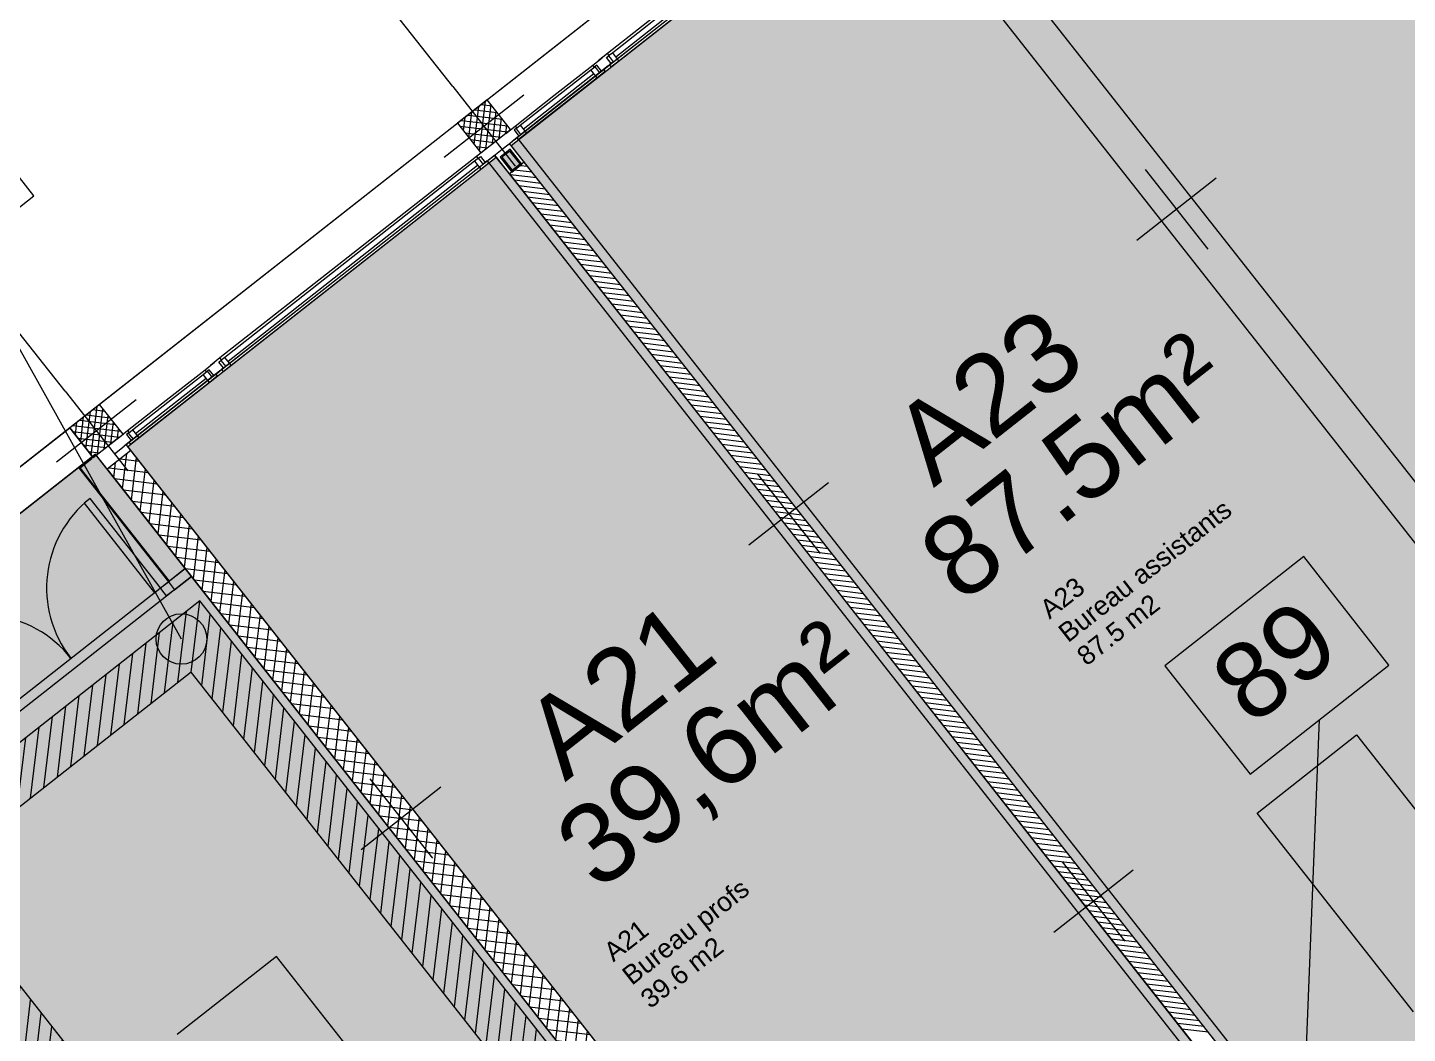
# Model space of a CAD drawing. Header units: metres. Extents: x 2540421 to 2540539, y 1181212 to 1181315.
# Drawn here: x 2540487.03 to 2540497.94, y 1181284.43 to 1181292.39 of the extents above; entities that cross this region are included whole.
import ezdxf
from ezdxf.enums import TextEntityAlignment as Align

# ---------------------------------------------------------------- set-up
doc = ezdxf.new("R2010")
doc.units = ezdxf.units.M
doc.header["$LTSCALE"] = 5080
doc.linetypes.add('STYLE_01', pattern=[0.136032, 0.068016, -0.068016])
doc.layers.get('0').update_dxf_attribs({"lineweight": 20})
doc.layers.add('Axe batim.', color=7, linetype='Continuous')
doc.layers.add('Z2-texte', color=7, linetype='Continuous')
for name, color, linetype, lineweight in [('CLOISONS', 7, 'Continuous', 20), ('coupole', 7, 'Continuous', 20), ('Detection incendie', 7, 'Continuous', 20), ('HEIG-FLOOR', 10, 'Continuous', 20), ('HEIG-PORTES', 130, 'Continuous', 20), ('HEIG-ROOM', 160, 'Continuous', 20), ('L_GENDE', 7, 'Continuous', 20), ('MURS_ET_PILIERS', 7, 'Continuous', 20), ('Surface', 7, 'Continuous', 20), ('TRAITILL_S', 7, 'Continuous', 20), ('TRAME-MUR', 7, 'Continuous', 20), ('Z-contour', 7, 'Continuous', 20), ('Z-couleur', 7, 'Continuous', 20)]:
    doc.layers.add(name, color=color, linetype=linetype, lineweight=lineweight)
doc.styles.add('GENERATED_STYLE_1', font='arial.ttf')
doc.styles.add('Helvetica (bold)', font='arial.ttf', dxfattribs={"height": 150})
doc.styles.get("Standard").update_dxf_attribs({"font": 'arial.ttf', "height": 63})
pattern_1 = [(83.166527, (2540443.393077, 1181174.026504), (-0.04728668, 0.005666615), []), (173.166527, (2540443.393077, 1181174.026504), (-0.005666615, -0.04728668), [])]

# ---------------------------------------------------------------- blocks, each defined once
blk = doc.blocks.new('A23_Bureau assistants_3', base_point=(686.497, 838.337))
at = {"linetype": 'Continuous', "lineweight": 0, "flags": 1}
for tag in ['ROOM_AREA', 'ROOM_PERIM', 'ROOM_WALLS_SURF', 'ROOM_DOORS_SURF', 'ROOM_WINDS_SURF', 'ROOM_BASELEV']:
    blk.add_attdef(tag, text='', height=2, dxfattribs=at).set_placement((686.497, 837.766), align=Align.BOTTOM_LEFT)
at = {"layer": 'Z2-texte', "style": 'GENERATED_STYLE_1'}
for tag, p in [('ROOM_NAME', (686.497, 838.108)), ('ROOM_NUMBER', (686.497, 837.873)), ('ROOM_CALC_AREA', (686.497, 837.637))]:
    blk.add_attdef(tag, text='', height=0.15, dxfattribs=at).set_placement(p, align=Align.BOTTOM_LEFT)
blk = doc.blocks.new('A21_Bureau profs_6', base_point=(682.108, 838.337))
at = {"linetype": 'Continuous', "lineweight": 0, "flags": 1}
for tag in ['ROOM_AREA', 'ROOM_PERIM', 'ROOM_WALLS_SURF', 'ROOM_DOORS_SURF', 'ROOM_WINDS_SURF', 'ROOM_BASELEV', 'ROOM_HEIGHT', 'ROOM_NET_AREA', 'ROOM_REDUCED_AREA', 'ROOM_VOLUME']:
    blk.add_attdef(tag, text='', height=2, dxfattribs=at).set_placement((682.108, 837.766), align=Align.BOTTOM_LEFT)
at = {"layer": 'Z2-texte', "style": 'GENERATED_STYLE_1'}
for tag, p in [('ROOM_NAME', (682.108, 838.108)), ('ROOM_NUMBER', (682.108, 837.873)), ('ROOM_CALC_AREA', (682.108, 837.637))]:
    blk.add_attdef(tag, text='', height=0.15, dxfattribs=at).set_placement(p, align=Align.BOTTOM_LEFT)

msp = doc.modelspace()

# ---------------------------------------------------------------- hatches: boundary and pattern name
at = {"lineweight": 18}
for points in [[(2540490.864, 1181291.263), (2540490.927, 1181291.313), (2540490.846, 1181291.415), (2540490.783, 1181291.366)], [(2540487.536, 1181288.991), (2540487.434, 1181288.911), (2540487.448, 1181288.909), (2540487.542, 1181288.984)]]:
    msp.add_hatch(color=256, dxfattribs=at).paths.add_polyline_path(points, flags=0)
at = {"layer": 'CLOISONS', "lineweight": 18}
msp.add_hatch(color=256, dxfattribs=at).paths.add_polyline_path([(2540487.434, 1181288.911), (2540488.145, 1181288.007), (2540488.153, 1181288.013), (2540487.448, 1181288.909)], flags=0)
at = {"layer": 'Detection incendie', "linetype": 'Continuous', "lineweight": 0}
h = msp.add_hatch(dxfattribs=at)
h.set_pattern_fill('ANSI31', color=2, scale=0.03, angle=38.1665, style=0)
h.set_pattern_definition([(83.166527, (2540446.29578, 1180766.048435), (-0.09457336, 0.01133323), [])])
h.paths.add_polyline_path([(2540485.717, 1181285.752), (2540500.519, 1181266.92), (2540501.421, 1181267.629), (2540502.703, 1181265.998), (2540501.941, 1181265.399), (2540504.054, 1181262.711), (2540512.723, 1181269.524), (2540510.618, 1181272.203), (2540506.507, 1181268.972), (2540505.881, 1181269.77), (2540504.204, 1181268.452), (2540504.795, 1181267.699), (2540504.448, 1181267.426), (2540501.504, 1181271.172), (2540504.606, 1181273.611), (2540502.681, 1181276.061), (2540499.579, 1181273.623), (2540488.393, 1181287.855)])
h.paths.add_polyline_path([(2540486.279, 1181285.685), (2540500.586, 1181267.481), (2540501.488, 1181268.19), (2540503.265, 1181265.93), (2540502.503, 1181265.331), (2540504.122, 1181263.272), (2540512.161, 1181269.591), (2540510.55, 1181271.641), (2540506.44, 1181268.411), (2540505.813, 1181269.208), (2540504.765, 1181268.385), (2540505.357, 1181267.632), (2540504.381, 1181266.864), (2540500.942, 1181271.239), (2540504.045, 1181273.678), (2540502.613, 1181275.499), (2540499.512, 1181273.061), (2540488.325, 1181287.293)], flags=16)
at = {"layer": 'Detection incendie', "linetype": 'Continuous', "lineweight": 20}
msp.add_hatch(color=1, dxfattribs=at).paths.add_polyline_path([(2540488.091, 1181287.43, 1), (2540488.405, 1181287.677, 1)])
at = {"layer": 'TRAME-MUR', "linetype": 'Continuous', "lineweight": 20}
h = msp.add_hatch(dxfattribs=at)
h.set_pattern_fill('ANSI37', color=256, scale=0.015, angle=38.1665, style=0)
h.set_pattern_definition(pattern_1)
h.paths.add_polyline_path([(2540490.617, 1181291.4), (2540490.852, 1181291.585), (2540490.667, 1181291.821), (2540490.431, 1181291.636)], flags=0)
h = msp.add_hatch(dxfattribs=at)
h.set_pattern_fill('ANSI37', color=256, scale=0.015, angle=38.1665, style=0)
h.set_pattern_definition(pattern_1)
h.paths.add_polyline_path([(2540487.601, 1181289.411), (2540487.365, 1181289.226), (2540487.55, 1181288.99), (2540487.786, 1181289.175)])
at = {"layer": 'TRAME-MUR', "lineweight": 18}
h = msp.add_hatch(dxfattribs=at)
h.set_pattern_fill('_BETON_ARME', color=256, angle=38.1665, style=0, pattern_type=2)
h.set_pattern_definition([(83.166527, (2540473.31468, 1180204.51454), (-0.0794316915, 0.0095187237), []), (173.166527, (2540473.31468, 1180204.51454), (0.0095187237, 0.0794316915), [])])
h.paths.add_polyline_path([(2540494.993, 1181279.958), (2540487.849, 1181289.047), (2540487.66, 1181288.898), (2540494.804, 1181279.81)], flags=0)
at = {"layer": 'Z-couleur', "linetype": 'Continuous', "lineweight": 20, "true_color": 0xffd1ff}
for points in [[(2540497.838, 1181282.576), (2540490.855, 1181291.46), (2540493.796, 1181293.771), (2540493.922, 1181293.61), (2540494.056, 1181293.715), (2540493.929, 1181293.876), (2540496.87, 1181296.187), (2540503.853, 1181287.303), (2540503.794, 1181287.257), (2540503.868, 1181287.163), (2540501.037, 1181284.938), (2540500.963, 1181285.032), (2540500.727, 1181284.847), (2540500.802, 1181284.753), (2540500.754, 1181284.715), (2540500.791, 1181284.668), (2540499.533, 1181283.68), (2540499.496, 1181283.727), (2540497.971, 1181282.528), (2540497.897, 1181282.622)], [(2540494.208, 1181280.956), (2540487.824, 1181289.078), (2540490.737, 1181291.367), (2540497.72, 1181282.483), (2540497.661, 1181282.437), (2540497.735, 1181282.343), (2540497.688, 1181282.305), (2540497.725, 1181282.258), (2540497.018, 1181281.702), (2540496.981, 1181281.749), (2540496.894, 1181281.681), (2540496.22, 1181282.538)]]:
    msp.add_hatch(color=7, dxfattribs=at).paths.add_polyline_path(points)
at = {"layer": 'Z-couleur', "linetype": 'Continuous', "lineweight": 20}
h = msp.add_hatch(color=2, dxfattribs=at)
h.paths.add_polyline_path([(2540484.714, 1181286.773), (2540486.203, 1181284.878), (2540486.455, 1181285.076), (2540486.64, 1181284.84), (2540486.404, 1181284.655), (2540486.219, 1181284.891), (2540486.203, 1181284.878), (2540491.765, 1181277.802), (2540492.016, 1181278), (2540492.201, 1181277.764), (2540491.966, 1181277.579), (2540491.78, 1181277.815), (2540491.765, 1181277.802), (2540491.95, 1181277.566), (2540491.895, 1181277.523), (2540494.119, 1181274.693), (2540494.426, 1181274.934), (2540494.611, 1181274.698), (2540494.376, 1181274.512), (2540494.19, 1181274.748), (2540494.175, 1181274.736), (2540495.843, 1181272.613), (2540496.094, 1181272.811), (2540499.617, 1181268.33), (2540499.381, 1181268.144), (2540499.196, 1181268.38), (2540499.313, 1181268.473), (2540496.162, 1181272.482), (2540496.044, 1181272.39), (2540495.859, 1181272.626), (2540495.844, 1181272.612), (2540500.477, 1181266.717), (2540501.421, 1181267.458), (2540502.41, 1181266.2), (2540504.32, 1181267.702), (2540497.028, 1181276.979), (2540497.099, 1181277.035), (2540494.875, 1181279.865), (2540494.804, 1181279.81), (2540487.568, 1181289.016)])
h.paths.add_polyline_path([(2540497.459, 1181273.502), (2540497.695, 1181273.687), (2540501.032, 1181269.442), (2540500.796, 1181269.257)], flags=16)

# ---------------------------------------------------------------- linework, layer by layer
at = {"lineweight": 18}
for p, q in [((2540502.696, 1181301.276), (2540487.601, 1181289.411)), ((2540490.667, 1181291.821), (2540490.431, 1181291.636)), ((2540490.617, 1181291.4), (2540490.852, 1181291.585)), ((2540490.784, 1181291.43), (2540490.863, 1181291.491)), ((2540490.705, 1181291.368), (2540490.784, 1181291.43)), ((2540490.96, 1181291.327), (2540490.842, 1181291.234)), ((2540484.534, 1181287.001), (2540487.365, 1181289.226)), ((2540487.747, 1181289.144), (2540487.668, 1181289.082)), ((2540487.668, 1181289.082), (2540487.718, 1181289.02)), ((2540487.718, 1181289.02), (2540487.796, 1181289.081)), ((2540484.714, 1181286.773), (2540487.544, 1181288.998)), ((2540487.536, 1181288.991), (2540487.434, 1181288.911)), ((2540487.448, 1181288.909), (2540487.542, 1181288.984)), ((2540487.542, 1181288.984), (2540487.536, 1181288.991)), ((2540488.278, 1181288.112), (2540488.145, 1181288.007)), ((2540488.328, 1181288.049), (2540488.278, 1181288.112)), ((2540488.145, 1181288.007), (2540488.153, 1181288.013)), ((2540488.145, 1181288.007), (2540488.194, 1181287.944)), ((2540488.194, 1181287.944), (2540488.328, 1181288.049))]:
    msp.add_line(p, q, dxfattribs=at)
at = {"linetype": 'Continuous', "lineweight": 18}
for p, q in [((2540493.633, 1181293.745), (2540491.659, 1181292.193)), ((2540491.683, 1181292.162), (2540493.657, 1181293.713)), ((2540491.708, 1181292.13), (2540493.682, 1181293.682)), ((2540492.633, 1181292.985), (2540491.619, 1181292.188)), ((2540491.648, 1181292.109), (2540492.683, 1181292.922)), ((2540491.501, 1181292.095), (2540491.576, 1181292.154)), ((2540491.619, 1181292.188), (2540491.544, 1181292.129)), ((2540491.594, 1181292.066), (2540491.648, 1181292.109)), ((2540491.611, 1181292.156), (2540491.631, 1181292.172)), ((2540491.648, 1181292.109), (2540491.611, 1181292.156)), ((2540491.631, 1181292.172), (2540491.619, 1181292.188)), ((2540491.659, 1181292.193), (2540491.627, 1181292.169)), ((2540491.627, 1181292.169), (2540491.639, 1181292.153)), ((2540491.664, 1181292.121), (2540491.633, 1181292.097)), ((2540491.639, 1181292.153), (2540491.664, 1181292.121)), ((2540491.645, 1181292.081), (2540491.708, 1181292.13)), ((2540491.708, 1181292.13), (2540491.659, 1181292.193)), ((2540490.927, 1181291.619), (2540491.486, 1181292.058)), ((2540491.511, 1181292.026), (2540490.952, 1181291.587)), ((2540491.536, 1181291.995), (2540490.977, 1181291.556)), ((2540491.194, 1181291.854), (2540491.501, 1181292.095)), ((2540491.57, 1181292.048), (2540491.244, 1181291.791)), ((2540491.486, 1181292.058), (2540491.518, 1181292.083)), ((2540491.536, 1181291.995), (2540491.486, 1181292.058)), ((2540491.513, 1181292.079), (2540491.501, 1181292.095)), ((2540491.533, 1181292.095), (2540491.513, 1181292.079)), ((2540491.518, 1181292.083), (2540491.53, 1181292.067)), ((2540491.53, 1181292.067), (2540491.555, 1181292.035)), ((2540491.57, 1181292.048), (2540491.533, 1181292.095)), ((2540491.599, 1181292.044), (2540491.536, 1181291.995)), ((2540491.555, 1181292.035), (2540491.586, 1181292.06)), ((2540491.625, 1181292.091), (2540491.57, 1181292.048)), ((2540491.586, 1181292.06), (2540491.599, 1181292.044)), ((2540491.633, 1181292.097), (2540491.645, 1181292.081)), ((2540490.888, 1181291.613), (2540491.194, 1181291.854)), ((2540491.244, 1181291.791), (2540490.917, 1181291.534)), ((2540490.813, 1181291.554), (2540490.888, 1181291.613)), ((2540490.9, 1181291.597), (2540490.88, 1181291.582)), ((2540490.88, 1181291.582), (2540490.917, 1181291.534)), ((2540490.888, 1181291.613), (2540490.9, 1181291.597)), ((2540490.896, 1181291.594), (2540490.927, 1181291.619)), ((2540490.908, 1181291.578), (2540490.896, 1181291.594)), ((2540490.933, 1181291.547), (2540490.908, 1181291.578)), ((2540490.977, 1181291.556), (2540490.914, 1181291.506)), ((2540490.927, 1181291.619), (2540490.977, 1181291.556)), ((2540490.917, 1181291.534), (2540490.863, 1181291.491)), ((2540490.902, 1181291.522), (2540490.933, 1181291.547)), ((2540490.914, 1181291.506), (2540490.902, 1181291.522)), ((2540488.435, 1181289.685), (2540488.509, 1181289.744)), ((2540487.861, 1181289.209), (2540488.42, 1181289.648)), ((2540488.445, 1181289.616), (2540487.886, 1181289.177)), ((2540488.128, 1181289.444), (2540488.435, 1181289.685)), ((2540488.504, 1181289.638), (2540488.178, 1181289.381)), ((2540488.42, 1181289.648), (2540488.451, 1181289.673)), ((2540488.469, 1181289.585), (2540488.42, 1181289.648)), ((2540488.447, 1181289.669), (2540488.435, 1181289.685)), ((2540488.467, 1181289.685), (2540488.447, 1181289.669)), ((2540488.451, 1181289.673), (2540488.464, 1181289.657)), ((2540488.464, 1181289.657), (2540488.488, 1181289.625)), ((2540488.504, 1181289.638), (2540488.467, 1181289.685)), ((2540488.532, 1181289.634), (2540488.469, 1181289.585)), ((2540488.488, 1181289.625), (2540488.52, 1181289.65)), ((2540488.559, 1181289.681), (2540488.504, 1181289.638)), ((2540488.52, 1181289.65), (2540488.532, 1181289.634)), ((2540488.469, 1181289.585), (2540487.911, 1181289.146)), ((2540487.822, 1181289.203), (2540488.128, 1181289.444)), ((2540488.178, 1181289.381), (2540487.851, 1181289.124)), ((2540487.747, 1181289.144), (2540487.822, 1181289.203)), ((2540487.834, 1181289.187), (2540487.814, 1181289.172)), ((2540487.814, 1181289.172), (2540487.851, 1181289.124)), ((2540487.822, 1181289.203), (2540487.834, 1181289.187)), ((2540487.83, 1181289.184), (2540487.861, 1181289.209)), ((2540487.842, 1181289.168), (2540487.83, 1181289.184)), ((2540487.867, 1181289.137), (2540487.842, 1181289.168)), ((2540487.861, 1181289.209), (2540487.911, 1181289.146)), ((2540487.851, 1181289.124), (2540487.796, 1181289.081)), ((2540487.835, 1181289.112), (2540487.867, 1181289.137)), ((2540487.848, 1181289.096), (2540487.835, 1181289.112)), ((2540487.911, 1181289.146), (2540487.848, 1181289.096)), ((2540488.082, 1181287.958), (2540488.145, 1181288.007)), ((2540488.094, 1181287.942), (2540488.082, 1181287.958)), ((2540488.145, 1181288.007), (2540488.151, 1181287.999)), ((2540488.188, 1181287.952), (2540488.194, 1181287.944)), ((2540488.131, 1181287.895), (2540488.094, 1181287.942)), ((2540488.194, 1181287.944), (2540488.131, 1181287.895))]:
    msp.add_line(p, q, dxfattribs=at)
at = {"linetype": 'Continuous', "lineweight": 20}
for p, q in [((2540490.96, 1181291.327), (2540490.843, 1181291.476)), ((2540490.842, 1181291.234), (2540490.725, 1181291.383)), ((2540487.849, 1181289.047), (2540487.812, 1181289.094))]:
    msp.add_line(p, q, dxfattribs=at)
at = {"color": 0, "linetype": 'Continuous', "lineweight": 18}
for p, q in [((2540490.566, 1181291.335), (2540488.592, 1181289.783)), ((2540490.581, 1181291.372), (2540489.567, 1181290.575)), ((2540490.598, 1181291.36), (2540490.566, 1181291.335)), ((2540490.566, 1181291.335), (2540490.616, 1181291.272)), ((2540490.656, 1181291.431), (2540490.581, 1181291.372)), ((2540490.581, 1181291.372), (2540490.593, 1181291.356)), ((2540490.593, 1181291.356), (2540490.613, 1181291.372)), ((2540490.61, 1181291.344), (2540490.598, 1181291.36)), ((2540490.635, 1181291.312), (2540490.61, 1181291.344)), ((2540490.613, 1181291.372), (2540490.651, 1181291.325)), ((2540490.666, 1181291.337), (2540490.635, 1181291.312)), ((2540490.651, 1181291.325), (2540490.705, 1181291.368)), ((2540490.679, 1181291.321), (2540490.666, 1181291.337)), ((2540488.617, 1181289.752), (2540490.591, 1181291.303)), ((2540488.642, 1181289.72), (2540490.616, 1181291.272)), ((2540489.616, 1181290.512), (2540490.651, 1181291.325)), ((2540490.616, 1181291.272), (2540490.679, 1181291.321)), ((2540489.567, 1181290.575), (2540488.553, 1181289.778)), ((2540488.582, 1181289.699), (2540489.616, 1181290.512)), ((2540488.553, 1181289.778), (2540488.478, 1181289.719)), ((2540488.527, 1181289.656), (2540488.582, 1181289.699)), ((2540488.545, 1181289.746), (2540488.565, 1181289.762)), ((2540488.582, 1181289.699), (2540488.545, 1181289.746)), ((2540488.565, 1181289.762), (2540488.553, 1181289.778)), ((2540488.592, 1181289.783), (2540488.561, 1181289.759)), ((2540488.561, 1181289.759), (2540488.573, 1181289.743)), ((2540488.598, 1181289.711), (2540488.566, 1181289.687)), ((2540488.573, 1181289.743), (2540488.598, 1181289.711)), ((2540488.579, 1181289.671), (2540488.642, 1181289.72)), ((2540488.642, 1181289.72), (2540488.592, 1181289.783)), ((2540488.566, 1181289.687), (2540488.579, 1181289.671))]:
    msp.add_line(p, q, dxfattribs=at)
at = {"lineweight": 18, "flags": 128}
for points in [[(2540490.862, 1181291.249), (2540490.941, 1181291.311), (2540490.848, 1181291.429), (2540490.769, 1181291.367)], [(2540490.864, 1181291.263), (2540490.927, 1181291.313), (2540490.846, 1181291.415), (2540490.783, 1181291.366)]]:
    msp.add_lwpolyline(points, close=True, dxfattribs=at)
at = {"layer": 'Axe batim.', "color": 0, "linetype": 'Continuous', "lineweight": 0}
for p, q in [((2540490.395, 1181291.925), (2540489.9, 1181292.554)), ((2540487.328, 1181289.515), (2540486.834, 1181290.144))]:
    msp.add_line(p, q, dxfattribs=at)
at = {"layer": 'Axe batim.', "color": 250, "linetype": 'Continuous', "lineweight": 0}
for p, q in [((2540490.395, 1181291.925), (2540490.889, 1181291.296)), ((2540490.956, 1181291.858), (2540490.327, 1181291.363)), ((2540495.871, 1181291.269), (2540496.365, 1181290.64)), ((2540496.432, 1181291.201), (2540495.804, 1181290.707)), ((2540487.328, 1181289.515), (2540487.823, 1181288.886)), ((2540487.89, 1181289.448), (2540487.261, 1181288.953)), ((2540492.805, 1181288.859), (2540493.299, 1181288.23)), ((2540493.366, 1181288.791), (2540492.737, 1181288.297)), ((2540489.738, 1181286.449), (2540490.233, 1181285.82)), ((2540490.3, 1181286.381), (2540489.671, 1181285.887)), ((2540495.215, 1181285.792), (2540495.709, 1181285.163)), ((2540495.776, 1181285.725), (2540495.147, 1181285.231))]:
    msp.add_line(p, q, dxfattribs=at)
at = {"layer": 'CLOISONS', "lineweight": 18}
for p, q in [((2540487.434, 1181288.911), (2540488.145, 1181288.007)), ((2540488.153, 1181288.013), (2540487.448, 1181288.909))]:
    msp.add_line(p, q, dxfattribs=at)
at = {"layer": 'coupole', "lineweight": 18}
for p, q in [((2540496.756, 1181286.177), (2540497.542, 1181286.795)), ((2540497.542, 1181286.795), (2540498.778, 1181285.223)), ((2540497.992, 1181284.605), (2540496.756, 1181286.177)), ((2540489, 1181285.042), (2540488.214, 1181284.424)), ((2540490.236, 1181283.469), (2540489, 1181285.042))]:
    msp.add_line(p, q, dxfattribs=at)
at = {"layer": 'Detection incendie', "color": 1, "linetype": 'Continuous', "lineweight": 20}
for p, q in [((2540488.248, 1181287.554), (2540486.533, 1181290.629)), ((2540497.027, 1181281.36), (2540497.25, 1181286.917))]:
    msp.add_line(p, q, dxfattribs=at)
for points in [[(2540485.984, 1181290.197), (2540487.082, 1181291.061), (2540486.408, 1181291.918), (2540485.31, 1181291.055)], [(2540496.701, 1181286.485), (2540497.799, 1181287.348), (2540497.125, 1181288.206), (2540496.027, 1181287.343)]]:
    msp.add_lwpolyline(points, close=True, dxfattribs=at)
at = {"layer": 'Detection incendie', "color": 2, "linetype": 'Continuous', "lineweight": 20, "flags": 128}
msp.add_lwpolyline([(2540485.717, 1181285.752), (2540500.519, 1181266.92), (2540501.421, 1181267.629), (2540502.703, 1181265.998), (2540501.941, 1181265.399), (2540504.054, 1181262.711), (2540512.723, 1181269.524), (2540510.618, 1181272.203), (2540506.507, 1181268.972), (2540505.881, 1181269.77), (2540504.204, 1181268.452), (2540504.795, 1181267.699), (2540504.448, 1181267.426), (2540501.504, 1181271.172), (2540504.606, 1181273.611), (2540502.681, 1181276.061), (2540499.579, 1181273.623), (2540488.393, 1181287.855), (2540485.717, 1181285.752)], dxfattribs=at)
msp.add_lwpolyline([(2540486.279, 1181285.685), (2540500.586, 1181267.481), (2540501.488, 1181268.19), (2540503.265, 1181265.93), (2540502.503, 1181265.331), (2540504.122, 1181263.272), (2540512.161, 1181269.591), (2540510.55, 1181271.641), (2540506.44, 1181268.411), (2540505.813, 1181269.208), (2540504.765, 1181268.385), (2540505.357, 1181267.632), (2540504.381, 1181266.864), (2540500.942, 1181271.239), (2540504.045, 1181273.678), (2540502.613, 1181275.499), (2540499.512, 1181273.061), (2540488.325, 1181287.293)], close=True, dxfattribs=at)
at = {"layer": 'Detection incendie', "color": 1, "linetype": 'Continuous', "lineweight": 20}
msp.add_circle((2540488.248, 1181287.554), 0.2, dxfattribs=at)
at = {"layer": 'HEIG-FLOOR', "flags": 128}
msp.add_lwpolyline([(2540455.569, 1181229.13), (2540501.621, 1181265.326), (2540503.908, 1181262.417), (2540503.798, 1181262.331), (2540503.921, 1181262.173), (2540513.199, 1181269.465), (2540512.025, 1181270.959), (2540533.245, 1181287.637), (2540532.75, 1181288.266), (2540534.173, 1181289.385), (2540532.443, 1181291.586), (2540531.025, 1181293.391), (2540529.724, 1181295.046), (2540528.545, 1181294.119), (2540524.837, 1181298.836), (2540512.572, 1181289.196), (2540502.932, 1181301.461), (2540426.04, 1181241.026)], dxfattribs=at)
at = {"layer": 'HEIG-PORTES', "linetype": 'Continuous', "lineweight": 18}
for p, q in [((2540487.478, 1181288.628), (2540488.035, 1181287.92)), ((2540488.082, 1181287.958), (2540487.526, 1181288.665)), ((2540488.035, 1181287.92), (2540488.082, 1181287.958))]:
    msp.add_line(p, q, dxfattribs=at)
at = {"layer": 'HEIG-PORTES', "flags": 128}
msp.add_lwpolyline([(2540487.526, 1181288.665), (2540487.478, 1181288.628)], dxfattribs=at)
at = {"layer": 'HEIG-PORTES'}
for centre, start, end in [((2540488.082, 1181287.958), 128.1665, 218.1665), ((2540486.667, 1181286.845), 38.1665, 128.165)]:
    msp.add_arc(centre, 0.9, start, end, dxfattribs=at)
at = {"layer": 'HEIG-ROOM', "flags": 128}
for points in [[(2540497.971, 1181282.528), (2540497.897, 1181282.622), (2540497.838, 1181282.576), (2540490.843, 1181291.476), (2540496.857, 1181296.203), (2540503.853, 1181287.303), (2540503.794, 1181287.257), (2540503.868, 1181287.163), (2540501.037, 1181284.938), (2540500.963, 1181285.032), (2540500.727, 1181284.847), (2540500.802, 1181284.753)], [(2540487.812, 1181289.094), (2540490.725, 1181291.383), (2540497.72, 1181282.483), (2540497.661, 1181282.437), (2540497.735, 1181282.343), (2540496.894, 1181281.681), (2540496.22, 1181282.538), (2540494.208, 1181280.956)], [(2540484.534, 1181287.001), (2540485.424, 1181285.869), (2540488.278, 1181288.112), (2540487.574, 1181289.008), (2540487.55, 1181288.99), (2540487.365, 1181289.226)], [(2540488.328, 1181288.049), (2540485.474, 1181285.806), (2540491.95, 1181277.566), (2540491.895, 1181277.523), (2540494.119, 1181274.693), (2540494.175, 1181274.736), (2540495.843, 1181272.613), (2540496.094, 1181272.811), (2540496.28, 1181272.575), (2540497.695, 1181273.687), (2540501.032, 1181269.442), (2540500.796, 1181269.257), (2540499.152, 1181271.348), (2540498.142, 1181270.206), (2540499.617, 1181268.33), (2540499.365, 1181268.132), (2540500.477, 1181266.717), (2540501.421, 1181267.458), (2540502.41, 1181266.2), (2540504.32, 1181267.702), (2540497.028, 1181276.979), (2540497.099, 1181277.035), (2540494.875, 1181279.865), (2540494.804, 1181279.81)]]:
    msp.add_lwpolyline(points, close=True, dxfattribs=at)
at = {"layer": 'MURS_ET_PILIERS', "lineweight": 18}
for p, q in [((2540490.852, 1181291.585), (2540490.667, 1181291.821)), ((2540490.431, 1181291.636), (2540490.617, 1181291.4)), ((2540490.813, 1181291.554), (2540490.734, 1181291.492)), ((2540490.734, 1181291.492), (2540490.656, 1181291.431)), ((2540490.842, 1181291.234), (2540497.72, 1181282.483)), ((2540497.838, 1181282.576), (2540490.96, 1181291.327)), ((2540487.601, 1181289.411), (2540487.365, 1181289.226)), ((2540487.786, 1181289.175), (2540487.601, 1181289.411)), ((2540487.365, 1181289.226), (2540487.55, 1181288.99)), ((2540487.55, 1181288.99), (2540487.786, 1181289.175)), ((2540487.849, 1181289.047), (2540487.66, 1181288.898)), ((2540494.993, 1181279.958), (2540487.849, 1181289.047)), ((2540487.66, 1181288.898), (2540494.804, 1181279.81))]:
    msp.add_line(p, q, dxfattribs=at)
at = {"layer": 'TRAITILL_S', "color": 7, "linetype": 'STYLE_01', "lineweight": 20}
for p, q in [((2540493.968, 1181293.932), (2540500.963, 1181285.032)), ((2540493.732, 1181293.747), (2540500.727, 1181284.847)), ((2540490.902, 1181291.522), (2540497.897, 1181282.622)), ((2540490.666, 1181291.337), (2540497.661, 1181282.437))]:
    msp.add_line(p, q, dxfattribs=at)
at = {"layer": 'TRAME-MUR', "lineweight": 18}
for p, q in [((2540491.057, 1181291.203), (2540490.847, 1181291.228)), ((2540491.022, 1181291.248), (2540490.881, 1181291.264)), ((2540490.987, 1181291.292), (2540490.926, 1181291.299)), ((2540491.092, 1181291.159), (2540490.882, 1181291.184)), ((2540491.127, 1181291.114), (2540490.917, 1181291.139)), ((2540491.162, 1181291.07), (2540490.951, 1181291.095)), ((2540491.197, 1181291.025), (2540490.986, 1181291.05)), ((2540491.232, 1181290.981), (2540491.021, 1181291.006)), ((2540491.267, 1181290.936), (2540491.056, 1181290.962)), ((2540491.302, 1181290.892), (2540491.091, 1181290.917)), ((2540491.337, 1181290.847), (2540491.126, 1181290.873)), ((2540491.372, 1181290.803), (2540491.161, 1181290.828)), ((2540491.407, 1181290.758), (2540491.196, 1181290.784)), ((2540491.442, 1181290.714), (2540491.231, 1181290.739)), ((2540491.477, 1181290.669), (2540491.266, 1181290.695)), ((2540491.512, 1181290.625), (2540491.301, 1181290.65)), ((2540491.547, 1181290.58), (2540491.336, 1181290.606)), ((2540491.582, 1181290.536), (2540491.371, 1181290.561)), ((2540491.617, 1181290.492), (2540491.406, 1181290.517)), ((2540491.652, 1181290.447), (2540491.441, 1181290.472)), ((2540491.686, 1181290.403), (2540491.476, 1181290.428)), ((2540491.721, 1181290.358), (2540491.511, 1181290.383)), ((2540491.756, 1181290.314), (2540491.546, 1181290.339)), ((2540491.791, 1181290.269), (2540491.581, 1181290.294)), ((2540491.826, 1181290.225), (2540491.616, 1181290.25)), ((2540491.861, 1181290.18), (2540491.651, 1181290.205)), ((2540491.896, 1181290.136), (2540491.686, 1181290.161)), ((2540491.931, 1181290.091), (2540491.721, 1181290.116)), ((2540491.966, 1181290.047), (2540491.755, 1181290.072)), ((2540492.001, 1181290.002), (2540491.79, 1181290.028)), ((2540492.036, 1181289.958), (2540491.825, 1181289.983)), ((2540492.071, 1181289.913), (2540491.86, 1181289.939)), ((2540492.106, 1181289.869), (2540491.895, 1181289.894)), ((2540492.141, 1181289.824), (2540491.93, 1181289.85)), ((2540492.176, 1181289.78), (2540491.965, 1181289.805)), ((2540492.211, 1181289.735), (2540492, 1181289.761)), ((2540492.246, 1181289.691), (2540492.035, 1181289.716)), ((2540492.281, 1181289.646), (2540492.07, 1181289.672)), ((2540492.316, 1181289.602), (2540492.105, 1181289.627)), ((2540492.351, 1181289.558), (2540492.14, 1181289.583)), ((2540492.386, 1181289.513), (2540492.175, 1181289.538)), ((2540492.421, 1181289.469), (2540492.21, 1181289.494)), ((2540492.456, 1181289.424), (2540492.245, 1181289.449)), ((2540492.49, 1181289.38), (2540492.28, 1181289.405)), ((2540492.525, 1181289.335), (2540492.315, 1181289.36)), ((2540492.56, 1181289.291), (2540492.35, 1181289.316)), ((2540492.595, 1181289.246), (2540492.385, 1181289.271)), ((2540492.63, 1181289.202), (2540492.42, 1181289.227)), ((2540492.665, 1181289.157), (2540492.455, 1181289.182)), ((2540492.7, 1181289.113), (2540492.49, 1181289.138)), ((2540492.735, 1181289.068), (2540492.525, 1181289.094)), ((2540492.77, 1181289.024), (2540492.559, 1181289.049)), ((2540492.805, 1181288.979), (2540492.594, 1181289.005)), ((2540492.84, 1181288.935), (2540492.629, 1181288.96)), ((2540492.875, 1181288.89), (2540492.664, 1181288.916)), ((2540492.91, 1181288.846), (2540492.699, 1181288.871)), ((2540492.945, 1181288.801), (2540492.734, 1181288.827)), ((2540492.98, 1181288.757), (2540492.769, 1181288.782)), ((2540493.015, 1181288.713), (2540492.804, 1181288.738)), ((2540493.05, 1181288.668), (2540492.839, 1181288.693)), ((2540493.085, 1181288.624), (2540492.874, 1181288.649)), ((2540493.12, 1181288.579), (2540492.909, 1181288.604)), ((2540493.155, 1181288.535), (2540492.944, 1181288.56)), ((2540493.19, 1181288.49), (2540492.979, 1181288.515)), ((2540493.225, 1181288.446), (2540493.014, 1181288.471)), ((2540493.26, 1181288.401), (2540493.049, 1181288.426)), ((2540493.294, 1181288.357), (2540493.084, 1181288.382)), ((2540493.329, 1181288.312), (2540493.119, 1181288.337)), ((2540493.364, 1181288.268), (2540493.154, 1181288.293)), ((2540493.399, 1181288.223), (2540493.189, 1181288.249)), ((2540493.434, 1181288.179), (2540493.224, 1181288.204)), ((2540493.469, 1181288.134), (2540493.259, 1181288.16)), ((2540493.504, 1181288.09), (2540493.294, 1181288.115)), ((2540493.539, 1181288.045), (2540493.329, 1181288.071)), ((2540493.574, 1181288.001), (2540493.363, 1181288.026)), ((2540493.609, 1181287.956), (2540493.398, 1181287.982)), ((2540493.644, 1181287.912), (2540493.433, 1181287.937)), ((2540493.679, 1181287.867), (2540493.468, 1181287.893)), ((2540493.714, 1181287.823), (2540493.503, 1181287.848)), ((2540493.749, 1181287.779), (2540493.538, 1181287.804)), ((2540493.784, 1181287.734), (2540493.573, 1181287.759)), ((2540493.819, 1181287.69), (2540493.608, 1181287.715)), ((2540493.854, 1181287.645), (2540493.643, 1181287.67)), ((2540493.889, 1181287.601), (2540493.678, 1181287.626)), ((2540493.924, 1181287.556), (2540493.713, 1181287.581)), ((2540493.959, 1181287.512), (2540493.748, 1181287.537)), ((2540493.994, 1181287.467), (2540493.783, 1181287.492)), ((2540494.029, 1181287.423), (2540493.818, 1181287.448)), ((2540494.063, 1181287.378), (2540493.853, 1181287.403)), ((2540494.098, 1181287.334), (2540493.888, 1181287.359)), ((2540494.133, 1181287.289), (2540493.923, 1181287.315)), ((2540494.168, 1181287.245), (2540493.958, 1181287.27)), ((2540494.203, 1181287.2), (2540493.993, 1181287.226)), ((2540494.238, 1181287.156), (2540494.028, 1181287.181)), ((2540494.273, 1181287.111), (2540494.063, 1181287.137)), ((2540494.308, 1181287.067), (2540494.098, 1181287.092)), ((2540494.343, 1181287.022), (2540494.133, 1181287.048)), ((2540494.378, 1181286.978), (2540494.167, 1181287.003)), ((2540494.413, 1181286.933), (2540494.202, 1181286.959)), ((2540494.448, 1181286.889), (2540494.237, 1181286.914)), ((2540494.483, 1181286.845), (2540494.272, 1181286.87)), ((2540494.518, 1181286.8), (2540494.307, 1181286.825)), ((2540494.553, 1181286.756), (2540494.342, 1181286.781)), ((2540494.588, 1181286.711), (2540494.377, 1181286.736)), ((2540494.623, 1181286.667), (2540494.412, 1181286.692)), ((2540494.658, 1181286.622), (2540494.447, 1181286.647)), ((2540494.693, 1181286.578), (2540494.482, 1181286.603)), ((2540494.728, 1181286.533), (2540494.517, 1181286.558)), ((2540494.763, 1181286.489), (2540494.552, 1181286.514)), ((2540494.798, 1181286.444), (2540494.587, 1181286.47)), ((2540494.833, 1181286.4), (2540494.622, 1181286.425)), ((2540494.867, 1181286.355), (2540494.657, 1181286.381)), ((2540494.902, 1181286.311), (2540494.692, 1181286.336)), ((2540494.937, 1181286.266), (2540494.727, 1181286.292)), ((2540494.972, 1181286.222), (2540494.762, 1181286.247)), ((2540495.007, 1181286.177), (2540494.797, 1181286.203)), ((2540495.042, 1181286.133), (2540494.832, 1181286.158)), ((2540495.077, 1181286.088), (2540494.867, 1181286.114)), ((2540495.112, 1181286.044), (2540494.902, 1181286.069)), ((2540495.147, 1181286), (2540494.937, 1181286.025)), ((2540495.182, 1181285.955), (2540494.971, 1181285.98)), ((2540495.217, 1181285.911), (2540495.006, 1181285.936)), ((2540495.252, 1181285.866), (2540495.041, 1181285.891)), ((2540495.287, 1181285.822), (2540495.076, 1181285.847)), ((2540495.322, 1181285.777), (2540495.111, 1181285.802)), ((2540495.357, 1181285.733), (2540495.146, 1181285.758)), ((2540495.392, 1181285.688), (2540495.181, 1181285.713)), ((2540495.427, 1181285.644), (2540495.216, 1181285.669)), ((2540495.462, 1181285.599), (2540495.251, 1181285.624)), ((2540495.497, 1181285.555), (2540495.286, 1181285.58)), ((2540495.532, 1181285.51), (2540495.321, 1181285.536)), ((2540495.567, 1181285.466), (2540495.356, 1181285.491)), ((2540495.602, 1181285.421), (2540495.391, 1181285.447)), ((2540495.637, 1181285.377), (2540495.426, 1181285.402)), ((2540495.671, 1181285.332), (2540495.461, 1181285.358)), ((2540495.706, 1181285.288), (2540495.496, 1181285.313)), ((2540495.741, 1181285.243), (2540495.531, 1181285.269)), ((2540495.776, 1181285.199), (2540495.566, 1181285.224)), ((2540495.811, 1181285.154), (2540495.601, 1181285.18)), ((2540495.846, 1181285.11), (2540495.636, 1181285.135)), ((2540495.881, 1181285.066), (2540495.671, 1181285.091)), ((2540495.916, 1181285.021), (2540495.706, 1181285.046)), ((2540495.951, 1181284.977), (2540495.741, 1181285.002)), ((2540495.986, 1181284.932), (2540495.775, 1181284.957)), ((2540496.021, 1181284.888), (2540495.81, 1181284.913)), ((2540496.056, 1181284.843), (2540495.845, 1181284.868)), ((2540496.091, 1181284.799), (2540495.88, 1181284.824)), ((2540496.126, 1181284.754), (2540495.915, 1181284.779)), ((2540496.161, 1181284.71), (2540495.95, 1181284.735)), ((2540496.196, 1181284.665), (2540495.985, 1181284.691)), ((2540496.231, 1181284.621), (2540496.02, 1181284.646)), ((2540496.266, 1181284.576), (2540496.055, 1181284.602)), ((2540496.301, 1181284.532), (2540496.09, 1181284.557)), ((2540496.336, 1181284.487), (2540496.125, 1181284.513)), ((2540496.371, 1181284.443), (2540496.16, 1181284.468))]:
    msp.add_line(p, q, dxfattribs=at)
at = {"layer": 'Z-contour', "linetype": 'Continuous', "lineweight": 20, "flags": 128}
for points in [[(2540497.838, 1181282.576), (2540490.855, 1181291.46), (2540493.796, 1181293.771), (2540493.922, 1181293.61), (2540494.056, 1181293.715), (2540493.929, 1181293.876), (2540496.87, 1181296.187), (2540503.853, 1181287.303), (2540503.794, 1181287.257), (2540503.868, 1181287.163), (2540501.037, 1181284.938), (2540500.963, 1181285.032), (2540500.727, 1181284.847), (2540500.802, 1181284.753), (2540500.754, 1181284.715), (2540500.791, 1181284.668), (2540499.533, 1181283.68), (2540499.496, 1181283.727), (2540497.971, 1181282.528), (2540497.897, 1181282.622), (2540497.838, 1181282.576)], [(2540494.208, 1181280.956), (2540487.824, 1181289.078), (2540490.737, 1181291.367), (2540497.72, 1181282.483), (2540497.661, 1181282.437), (2540497.735, 1181282.343), (2540497.688, 1181282.305), (2540497.725, 1181282.258), (2540497.018, 1181281.702), (2540496.981, 1181281.749), (2540496.894, 1181281.681), (2540496.22, 1181282.538), (2540494.208, 1181280.956)]]:
    msp.add_lwpolyline(points, close=True, dxfattribs=at)
msp.add_lwpolyline([(2540504.32, 1181267.702), (2540497.028, 1181276.979), (2540497.099, 1181277.035), (2540494.875, 1181279.865), (2540494.804, 1181279.81), (2540487.568, 1181289.016), (2540484.714, 1181286.773)], dxfattribs=at)

# ---------------------------------------------------------------- block references
at = {"linetype": 'Continuous', "lineweight": 18}
ref = msp.add_blockref('A23_Bureau assistants_3', (2540495.001, 1181287.85), dxfattribs=dict(at, rotation=38.16652723517746))
ref.add_attrib('ROOM_NAME', 'A23', dxfattribs={"layer": 'Z2-texte', "color": 7, "linetype": 'Continuous', "height": 0.15, "rotation": 38.1665, "style": 'GENERATED_STYLE_1'}).set_placement((2540495.142, 1181287.671), align=Align.BOTTOM_LEFT)
ref.add_attrib('ROOM_NUMBER', 'Bureau assistants', dxfattribs={"layer": 'Z2-texte', "color": 7, "linetype": 'Continuous', "height": 0.15, "rotation": 38.1665, "style": 'GENERATED_STYLE_1'}).set_placement((2540495.288, 1181287.485), align=Align.BOTTOM_LEFT)
ref.add_attrib('ROOM_CALC_AREA', '87.5 m2', dxfattribs={"layer": 'Z2-texte', "color": 7, "linetype": 'Continuous', "height": 0.15, "rotation": 38.1665, "style": 'GENERATED_STYLE_1'}).set_placement((2540495.434, 1181287.3), align=Align.BOTTOM_LEFT)
ref = msp.add_blockref('A21_Bureau profs_6', (2540491.551, 1181285.138), dxfattribs=dict(at, rotation=38.16652723517746))
ref.add_attrib('ROOM_NAME', 'A21', dxfattribs={"layer": 'Z2-texte', "color": 7, "linetype": 'Continuous', "height": 0.15, "rotation": 38.1665, "style": 'GENERATED_STYLE_1'}).set_placement((2540491.692, 1181284.959), align=Align.BOTTOM_LEFT)
ref.add_attrib('ROOM_NUMBER', 'Bureau profs', dxfattribs={"layer": 'Z2-texte', "color": 7, "linetype": 'Continuous', "height": 0.15, "rotation": 38.1665, "style": 'GENERATED_STYLE_1'}).set_placement((2540491.838, 1181284.773), align=Align.BOTTOM_LEFT)
ref.add_attrib('ROOM_CALC_AREA', '39.6 m2', dxfattribs={"layer": 'Z2-texte', "color": 7, "linetype": 'Continuous', "height": 0.15, "rotation": 38.1665, "style": 'GENERATED_STYLE_1'}).set_placement((2540491.983, 1181284.588), align=Align.BOTTOM_LEFT)

# ---------------------------------------------------------------- texts
at = {"layer": 'Detection incendie', "color": 1, "linetype": 'Continuous', "lineweight": 20, "insert": (2540496.341, 1181287.329), "char_height": 0.6, "width": 2.92997, "attachment_point": 1, "rotation": 38.1665}
msp.add_mtext('89', dxfattribs=at)
at = {"layer": 'L_GENDE', "linetype": 'Continuous', "lineweight": 20, "insert": (2540493.806, 1181289.244), "char_height": 0.632, "width": 2.46068, "attachment_point": 1, "rotation": 38.1665}
msp.add_mtext('A23', dxfattribs=at)
at = {"layer": 'L_GENDE', "color": 7, "linetype": 'Continuous', "lineweight": 0, "insert": (2540490.891, 1181286.917), "char_height": 0.6326, "width": 2.0137, "attachment_point": 1, "rotation": 38.1665, "style": 'Helvetica (bold)'}
msp.add_mtext('A21', dxfattribs=at)
at = {"layer": 'Surface', "linetype": 'Continuous', "lineweight": 20, "insert": (2540494.029, 1181288.323), "char_height": 0.632, "width": 2.78763, "attachment_point": 1, "rotation": 38.1665}
msp.add_mtext('87.5m²', dxfattribs=at)
at = {"layer": 'Surface', "color": 7, "linetype": 'Continuous', "lineweight": 0, "insert": (2540491.152, 1181286.046), "char_height": 0.6326, "width": 2.12314, "attachment_point": 1, "rotation": 38.1665, "style": 'Helvetica (bold)'}
msp.add_mtext('39,6m²', dxfattribs=at)

doc.saveas('drawing.dxf')
